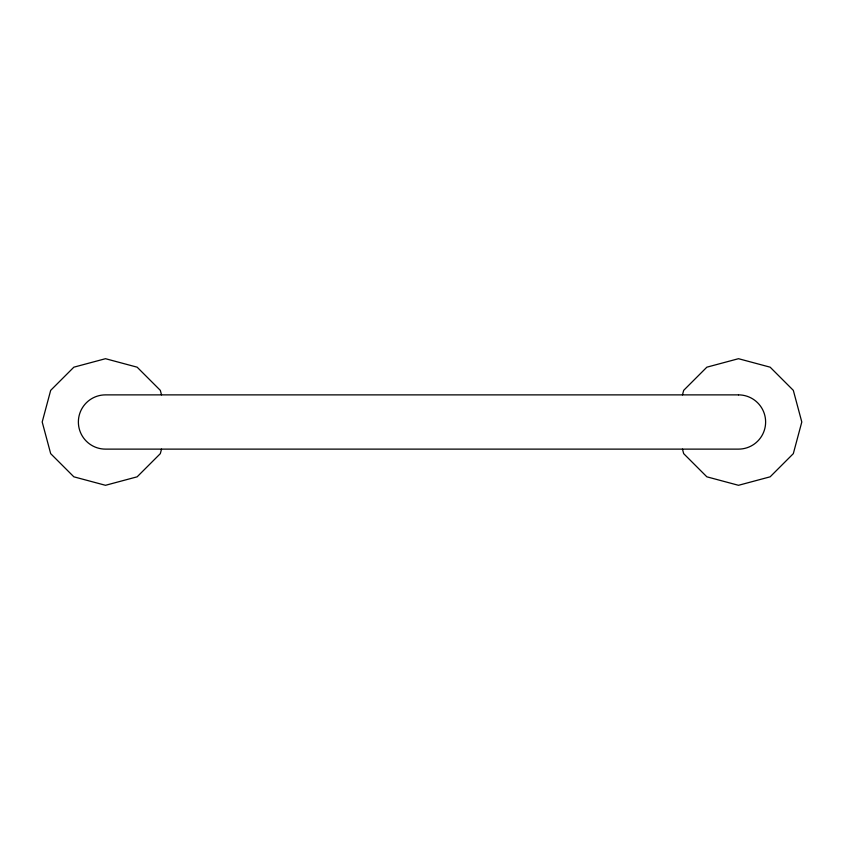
<?xml version="1.0" encoding="UTF-8"?>
<svg xmlns="http://www.w3.org/2000/svg" width="844" height="844" viewBox="0 0 844 844"><rect width="100%" height="100%" fill="white"/><g stroke="black" fill="none" stroke-linecap="round" stroke-linejoin="round"><path stroke-width="1.27" d="M161.531 449.124L160.318 453.65L137.15 476.818L105.5 485.3L73.85 476.818L50.682 453.65L42.2 422L50.682 390.35L73.85 367.182L105.5 358.7L137.15 367.182L160.318 390.35L161.531 394.876M682.469 394.876L683.682 390.35L706.85 367.182L738.5 358.7L770.15 367.182L793.318 390.35L801.8 422L793.318 453.65L770.15 476.818L738.5 485.3L706.85 476.818L683.682 453.65L682.469 449.124M738.5 394.876L105.5 394.876A27.124 27.124 0 0 0 78.376 422A27.124 27.124 0 0 0 105.5 449.124L738.5 449.124A27.124 27.124 0 0 0 765.624 422A27.124 27.124 0 0 0 738.5 394.876"/></g></svg>
